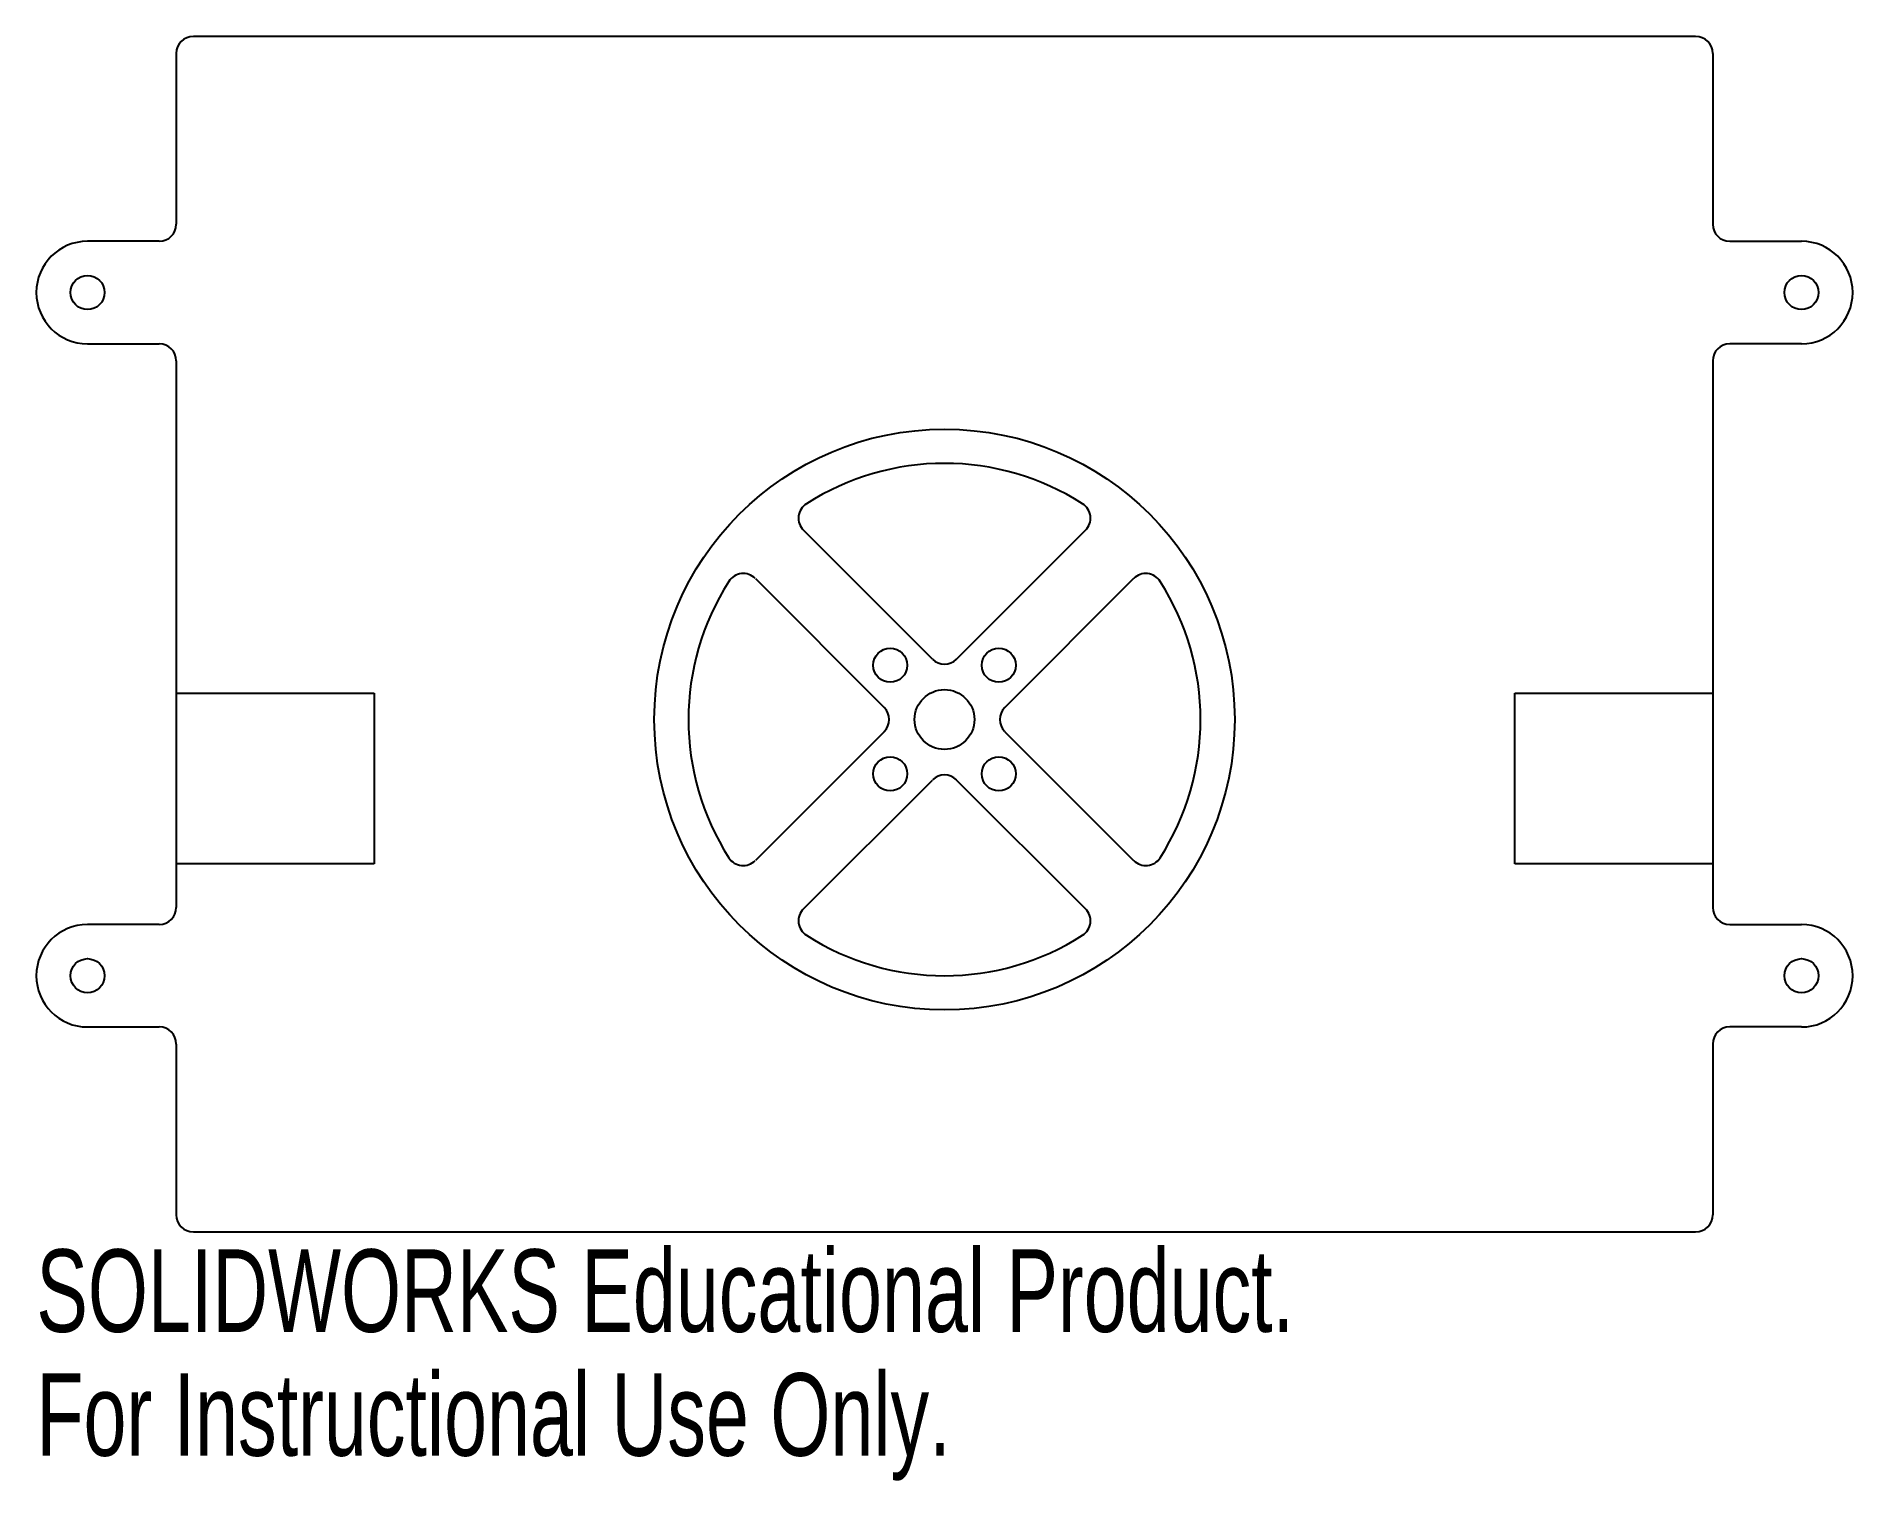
# Model space of a CAD drawing. Header units: millimetres. Extents: x -9 to 97, y -15 to 70.
import ezdxf

# ---------------------------------------------------------------- set-up
doc = ezdxf.new("R2010")
doc.units = ezdxf.units.MM
doc.styles.add('SLDTEXTSTYLE0', font='TXT', dxfattribs={"width": 0.7})

msp = doc.modelspace()

# ---------------------------------------------------------------- linework, layer by layer
at = {"color": 7, "linetype": 'Continuous', "lineweight": 25}
for p, q in [((88, 70), (0, 70)), ((-1, 69), (-1, 59)), ((89, 69), (89, 59)), ((-2, 58), (-6.2, 58)), ((90, 58), (94.2, 58)), ((-6.2, 52), (-2, 52)), ((94.2, 52), (90, 52)), ((-1, 51), (-1, 19)), ((89, 51), (89, 19)), ((43.29, 33.54), (35.74, 41.08)), ((44.71, 33.54), (52.26, 41.08)), ((32.92, 38.26), (40.46, 30.71)), ((55.08, 38.26), (47.54, 30.71)), ((-1, 31.55), (10.6, 31.55)), ((10.6, 31.55), (10.6, 21.55)), ((77.4, 21.55), (77.4, 31.55)), ((77.4, 31.55), (89, 31.55)), ((40.46, 29.29), (32.92, 21.74)), ((47.54, 29.29), (55.08, 21.74)), ((35.74, 18.92), (43.29, 26.46)), ((52.26, 18.92), (44.71, 26.46)), ((10.6, 21.55), (-1, 21.55)), ((89, 21.55), (77.4, 21.55)), ((-2, 18), (-6.2, 18)), ((90, 18), (94.2, 18)), ((-6.2, 12), (-2, 12)), ((94.2, 12), (90, 12)), ((-1, 11), (-1, 1)), ((89, 11), (89, 1)), ((0, 0), (88, 0))]:
    msp.add_line(p, q, dxfattribs=at)
for centre, radius in [((-6.2, 55), 1), ((94.2, 55), 1), ((44, 30), 17), ((40.82, 33.18), 1), ((47.18, 33.18), 1), ((44, 30), 1.75), ((40.82, 26.82), 1), ((47.18, 26.82), 1), ((-6.2, 15), 1), ((94.2, 15), 1)]:
    msp.add_circle(centre, radius, dxfattribs=at)
for centre, radius, start, end in [((0, 69), 1, 90, 180), ((88, 69), 1, 0, 90), ((-2, 59), 1, 270, 0), ((90, 59), 1, 180, 270), ((-6.2, 55), 3, 90, 270), ((94.2, 55), 3, 270, 90), ((-2, 51), 1, 0, 90), ((90, 51), 1, 90, 180), ((44, 30), 15, 57.3736, 122.6264), ((36.45, 41.79), 1, 122.6264, 225), ((51.55, 41.79), 1, 315, 57.3736), ((32.21, 37.55), 1, 45, 147.3736), ((55.79, 37.55), 1, 32.6264, 135), ((44, 30), 15, 147.3736, 212.6264), ((44, 30), 15, 327.3736, 32.6264), ((44, 34.24), 1, 225, 315), ((39.76, 30), 1, 315, 45), ((48.24, 30), 1, 135, 225), ((44, 25.76), 1, 45, 135), ((32.21, 22.45), 1, 212.6264, 315), ((55.79, 22.45), 1, 225, 327.3736), ((-2, 19), 1, 270, 0), ((36.45, 18.21), 1, 135, 237.3736), ((51.55, 18.21), 1, 302.6264, 45), ((90, 19), 1, 180, 270), ((-6.2, 15), 3, 90, 270), ((44, 30), 15, 237.3736, 302.6264), ((94.2, 15), 3, 270, 90), ((-2, 11), 1, 0, 90), ((90, 11), 1, 90, 180), ((0, 1), 1, 180, 270), ((88, 1), 1, 270, 0)]:
    msp.add_arc(centre, radius, start, end, dxfattribs=at)

# ---------------------------------------------------------------- texts
at = {"color": 7, "linetype": 'Continuous', "char_height": 4.8336, "attachment_point": 1, "style": 'SLDTEXTSTYLE0'}
for s, insert in [('SOLIDWORKS Educational Product.', (-9.2, -1.02)), ('For Instructional Use Only.', (-9.2, -8.27))]:
    msp.add_mtext(s, dxfattribs=dict(at, insert=insert))

doc.saveas('drawing.dxf')
